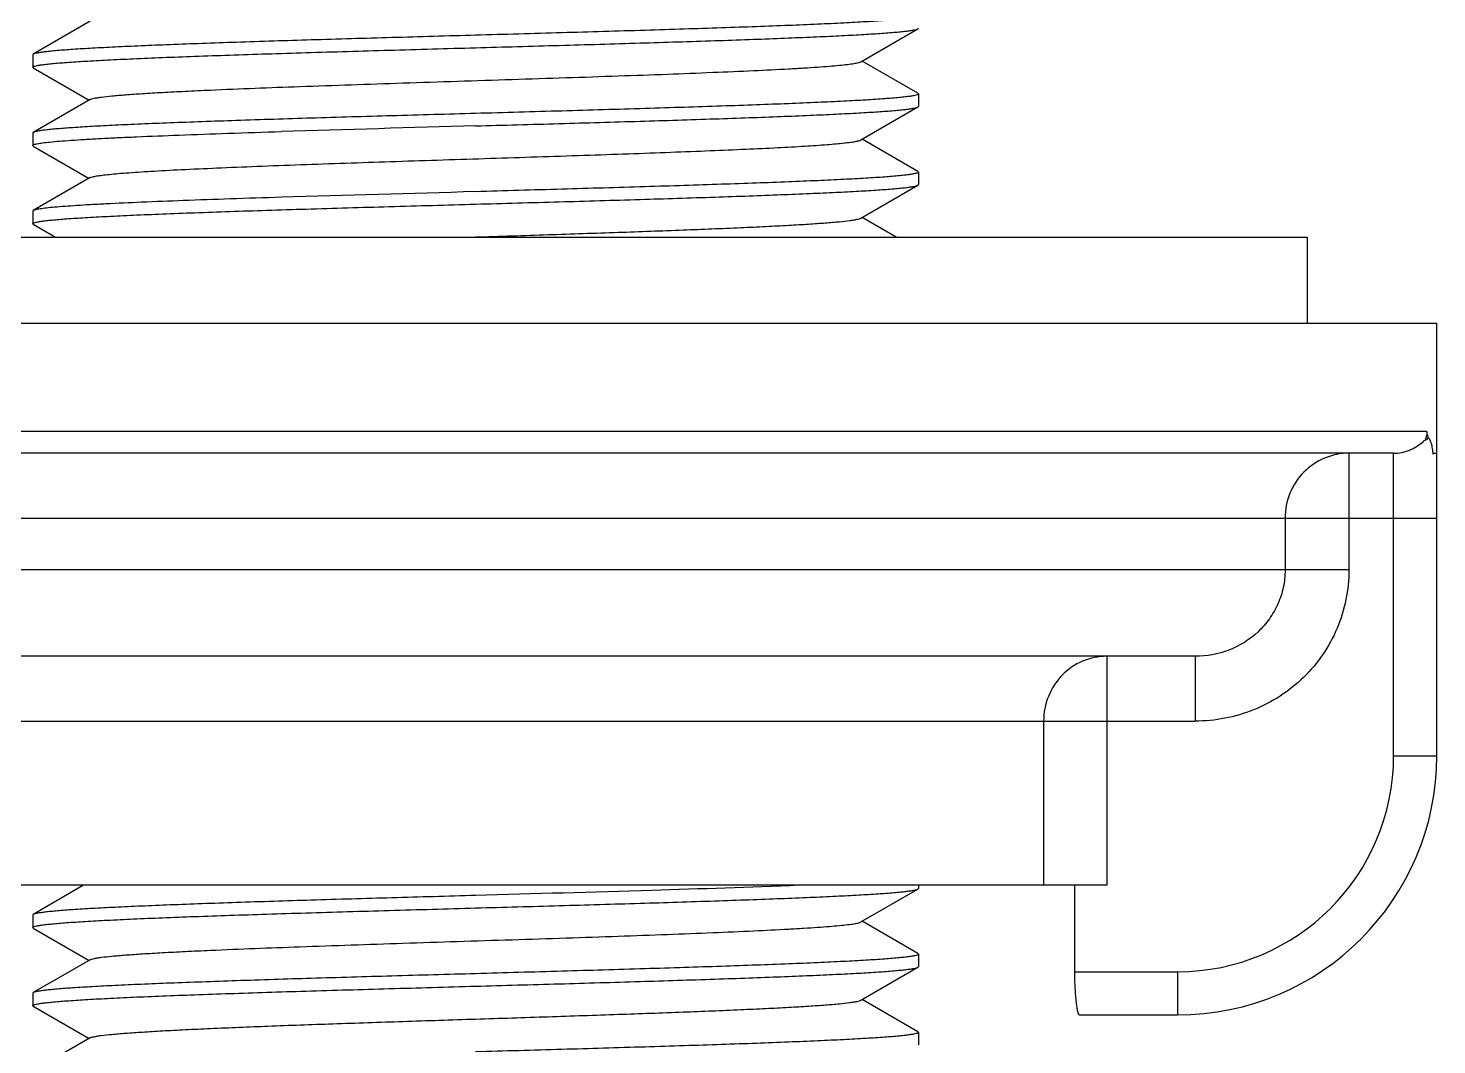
# Model space of a CAD drawing. Header units: millimetres. Extents: x 4053 to 4499, y 27851 to 28303.
# Drawn here: x 4197.59 to 4230.2, y 28071.26 to 28094.79 of the extents above; entities that cross this region are included whole.
import ezdxf

# ---------------------------------------------------------------- set-up
doc = ezdxf.new("R2010")
doc.units = ezdxf.units.MM

msp = doc.modelspace()

# ---------------------------------------------------------------- linework, layer by layer
at = {"color": 7, "linetype": 'Continuous'}
for p, q in [((4199.029, 28094.954), (4197.71, 28094.191)), ((4216.866, 28094.016), (4218.186, 28094.779)), ((4218.186, 28094.779), (4218.198, 28094.793)), ((4197.71, 28094.191), (4197.698, 28094.177)), ((4197.698, 28094.177), (4197.698, 28093.888)), ((4218.186, 28093.286), (4216.894, 28094.032)), ((4197.71, 28093.874), (4197.698, 28093.888)), ((4197.71, 28093.874), (4199.001, 28093.127)), ((4199.029, 28093.144), (4197.71, 28092.381)), ((4216.866, 28092.206), (4218.186, 28092.969)), ((4218.186, 28093.286), (4218.198, 28093.272)), ((4218.186, 28092.969), (4218.198, 28092.983)), ((4218.198, 28093.272), (4218.198, 28092.983)), ((4197.71, 28092.381), (4197.698, 28092.367)), ((4197.698, 28092.367), (4197.698, 28092.078)), ((4197.71, 28092.064), (4197.698, 28092.078)), ((4197.71, 28092.064), (4199.001, 28091.317)), ((4218.186, 28091.476), (4216.894, 28092.222)), ((4218.186, 28091.476), (4218.198, 28091.462)), ((4218.198, 28091.462), (4218.198, 28091.173)), ((4199.029, 28091.334), (4197.71, 28090.571)), ((4216.866, 28090.396), (4218.186, 28091.159)), ((4218.186, 28091.159), (4218.198, 28091.173)), ((4197.71, 28090.571), (4197.698, 28090.557)), ((4197.698, 28090.557), (4197.698, 28090.268)), ((4217.686, 28089.955), (4216.894, 28090.412)), ((4197.71, 28090.254), (4197.698, 28090.268)), ((4197.71, 28090.254), (4198.227, 28089.955)), ((4188.698, 28089.955), (4227.198, 28089.955)), ((4227.198, 28089.955), (4227.198, 28087.955)), ((4230.198, 28087.955), (4185.698, 28087.955)), ((4230.198, 28077.955), (4230.198, 28087.955)), ((4230.198, 28084.955), (4230.198, 28087.955)), ((4229.198, 28084.955), (4186.698, 28084.955)), ((4230.117, 28084.955), (4230.198, 28084.955)), ((4230.117, 28084.932), (4230.117, 28084.955)), ((4224.604, 28080.255), (4191.291, 28080.255)), ((4222.557, 28074.955), (4193.338, 28074.955)), ((4198.876, 28074.955), (4197.71, 28074.281)), ((4216.866, 28074.106), (4218.186, 28074.869)), ((4218.186, 28074.869), (4218.198, 28074.883)), ((4218.198, 28074.955), (4218.198, 28074.883)), ((4221.818, 28072.955), (4221.818, 28074.955)), ((4197.71, 28074.281), (4197.698, 28074.267)), ((4197.698, 28074.267), (4197.698, 28073.978)), ((4218.186, 28073.376), (4216.894, 28074.122)), ((4197.71, 28073.964), (4197.698, 28073.978)), ((4197.71, 28073.964), (4199.001, 28073.217)), ((4199.029, 28073.234), (4197.71, 28072.471)), ((4218.186, 28073.376), (4218.198, 28073.362)), ((4218.198, 28073.362), (4218.198, 28073.073)), ((4216.866, 28072.296), (4218.186, 28073.059)), ((4218.186, 28073.059), (4218.198, 28073.073)), ((4197.71, 28072.471), (4197.698, 28072.457)), ((4197.698, 28072.457), (4197.698, 28072.168)), ((4197.71, 28072.154), (4197.698, 28072.168)), ((4197.71, 28072.154), (4199.001, 28071.407)), ((4218.186, 28071.566), (4216.894, 28072.312)), ((4221.919, 28071.955), (4224.198, 28071.955)), ((4218.186, 28071.566), (4218.198, 28071.552)), ((4218.198, 28071.552), (4218.198, 28071.263)), ((4199.029, 28071.424), (4197.71, 28070.661))]:
    msp.add_line(p, q, dxfattribs=at)
at = {"color": 9, "linetype": 'Continuous'}
for p, q in [((4229.969, 28085.455), (4185.927, 28085.455)), ((4228.164, 28084.955), (4228.164, 28082.255)), ((4229.198, 28077.955), (4229.198, 28084.955)), ((4185.698, 28083.455), (4230.198, 28083.455)), ((4226.685, 28083.455), (4226.685, 28082.255)), ((4228.164, 28082.255), (4187.732, 28082.255)), ((4222.557, 28080.255), (4222.557, 28074.955)), ((4224.604, 28080.255), (4224.604, 28078.755)), ((4191.291, 28078.755), (4224.604, 28078.755)), ((4221.096, 28078.755), (4221.096, 28074.955)), ((4229.198, 28077.955), (4230.198, 28077.955)), ((4221.818, 28072.955), (4224.198, 28072.955)), ((4224.198, 28072.955), (4224.198, 28071.955))]:
    msp.add_line(p, q, dxfattribs=at)
at = {"color": 7, "linetype": 'Continuous'}
for centre, radius, start, end in [((4241.315, 26868.297), 1224.688, 91.561264, 91.771556), ((4258.004, 26293.149), 1798.557, 91.594813, 91.738007), ((4229.198, 28085.955), 1, 270, 312.8874), ((4226.406, 28084.599), 3.664, 11.1287, 13.5121), ((4226.957, 28084.562), 3.181, 6.6798, 7.1433), ((4228.079, 28085.547), 2.128, 343.2173, 343.8633), ((4224.198, 28077.955), 6, 270, 0)]:
    msp.add_arc(centre, radius, start, end, dxfattribs=at)
at = {"color": 9, "linetype": 'Continuous'}
msp.add_arc((4224.198, 28077.955), 5, 270, 0, dxfattribs=at)
at = {"color": 7, "linetype": 'Continuous'}
for points, knots in [([(4218.198, 28095.082), (4218.198, 28095.076), (4218.178, 28095.062), (4218.142, 28095.051), (4218.079, 28095.037), (4217.993, 28095.024), (4217.883, 28095.01), (4217.689, 28094.99), (4217.388, 28094.965), (4216.959, 28094.938), (4216.443, 28094.91), (4215.846, 28094.882), (4215.173, 28094.854), (4214.43, 28094.826), (4213.624, 28094.798), (4212.764, 28094.77), (4211.533, 28094.732), (4209.922, 28094.685), (4208.614, 28094.648), (4207.948, 28094.629)], [0, 0, 0, 0, 0.001825, 0.00568, 0.011831, 0.020315, 0.031131, 0.044267, 0.07737, 0.119331, 0.169752, 0.228158, 0.293984, 0.366601, 0.44531, 0.529355, 0.617934, 0.805221, 1, 1, 1, 1]), ([(4207.948, 28094.629), (4207.302, 28094.611), (4206.033, 28094.575), (4204.186, 28094.522), (4202.722, 28094.476), (4201.634, 28094.438), (4200.9, 28094.411), (4200.229, 28094.384), (4199.627, 28094.357), (4199.101, 28094.33), (4198.655, 28094.303), (4198.336, 28094.28), (4198.123, 28094.26), (4197.996, 28094.247), (4197.892, 28094.233), (4197.811, 28094.22), (4197.752, 28094.207), (4197.721, 28094.197), (4197.71, 28094.191)], [0, 0, 0, 0, 0.189155, 0.37148, 0.540415, 0.617928, 0.689858, 0.75556, 0.814439, 0.865964, 0.909676, 0.945182, 0.959761, 0.972182, 0.982419, 0.990461, 0.996309, 1, 1, 1, 1]), ([(4207.948, 28094.341), (4208.594, 28094.359), (4209.863, 28094.394), (4211.709, 28094.448), (4213.174, 28094.494), (4214.261, 28094.531), (4214.996, 28094.559), (4215.667, 28094.586), (4216.268, 28094.613), (4216.794, 28094.64), (4217.24, 28094.667), (4217.56, 28094.69), (4217.773, 28094.71), (4217.899, 28094.723), (4218.003, 28094.736), (4218.085, 28094.75), (4218.143, 28094.763), (4218.175, 28094.773), (4218.186, 28094.779)], [0, 0, 0, 0, 0.189155, 0.37148, 0.540416, 0.617929, 0.689859, 0.75556, 0.814439, 0.865964, 0.909676, 0.945182, 0.959761, 0.972182, 0.982419, 0.990461, 0.996309, 1, 1, 1, 1]), ([(4197.698, 28093.888), (4197.698, 28093.894), (4197.717, 28093.908), (4197.754, 28093.919), (4197.817, 28093.933), (4197.902, 28093.946), (4198.013, 28093.96), (4198.207, 28093.98), (4198.508, 28094.004), (4198.937, 28094.032), (4199.452, 28094.06), (4200.05, 28094.088), (4200.723, 28094.116), (4201.466, 28094.144), (4202.271, 28094.172), (4203.131, 28094.2), (4204.363, 28094.238), (4205.974, 28094.285), (4207.281, 28094.322), (4207.948, 28094.341)], [0, 0, 0, 0, 0.001825, 0.005678, 0.011829, 0.020312, 0.031128, 0.044263, 0.077365, 0.119326, 0.169747, 0.228152, 0.293979, 0.366596, 0.445306, 0.529351, 0.61793, 0.805219, 1, 1, 1, 1]), ([(4199.029, 28093.144), (4199.04, 28093.15), (4199.069, 28093.16), (4199.122, 28093.173), (4199.196, 28093.186), (4199.332, 28093.206), (4199.551, 28093.229), (4199.87, 28093.255), (4200.26, 28093.282), (4200.72, 28093.309), (4201.244, 28093.336), (4202.303, 28093.385), (4203.984, 28093.449), (4206.311, 28093.528), (4208.367, 28093.593), (4210.029, 28093.647), (4211.229, 28093.688), (4212.362, 28093.728), (4213.407, 28093.769), (4214.343, 28093.809), (4215.044, 28093.844), (4215.537, 28093.872), (4215.85, 28093.892), (4216.123, 28093.912), (4216.355, 28093.933), (4216.545, 28093.952), (4216.692, 28093.972), (4216.787, 28093.989), (4216.84, 28094.004), (4216.859, 28094.012), (4216.866, 28094.016)], [0, 0, 0, 0, 0.002028, 0.005116, 0.009287, 0.014542, 0.02827, 0.046201, 0.068181, 0.09402, 0.123487, 0.156321, 0.27196, 0.405853, 0.547284, 0.617286, 0.684929, 0.748852, 0.80777, 0.860498, 0.905979, 0.925712, 0.943303, 0.958667, 0.971729, 0.982426, 0.990713, 0.99656, 0.998575, 1, 1, 1, 1]), ([(4218.198, 28093.272), (4218.198, 28093.266), (4218.178, 28093.252), (4218.142, 28093.241), (4218.079, 28093.227), (4217.993, 28093.214), (4217.883, 28093.2), (4217.689, 28093.18), (4217.387, 28093.155), (4216.959, 28093.128), (4216.443, 28093.1), (4215.846, 28093.072), (4215.172, 28093.044), (4214.43, 28093.016), (4213.624, 28092.988), (4212.764, 28092.96), (4211.533, 28092.922), (4209.922, 28092.875), (4208.614, 28092.838), (4207.948, 28092.819)], [0, 0, 0, 0, 0.001827, 0.005684, 0.011838, 0.020324, 0.031142, 0.04428, 0.077386, 0.119349, 0.169771, 0.228177, 0.294002, 0.366617, 0.445324, 0.529368, 0.617945, 0.805228, 1, 1, 1, 1]), ([(4207.948, 28092.531), (4208.594, 28092.549), (4209.863, 28092.584), (4211.709, 28092.638), (4213.174, 28092.684), (4214.261, 28092.721), (4214.996, 28092.749), (4215.667, 28092.776), (4216.268, 28092.803), (4216.794, 28092.83), (4217.24, 28092.857), (4217.56, 28092.88), (4217.773, 28092.9), (4217.899, 28092.913), (4218.003, 28092.926), (4218.085, 28092.94), (4218.143, 28092.953), (4218.175, 28092.963), (4218.186, 28092.969)], [0, 0, 0, 0, 0.189156, 0.371482, 0.540418, 0.617931, 0.689861, 0.755561, 0.814439, 0.865963, 0.909675, 0.945181, 0.959761, 0.972182, 0.982419, 0.990461, 0.996309, 1, 1, 1, 1]), ([(4207.948, 28092.819), (4207.302, 28092.801), (4206.033, 28092.765), (4204.187, 28092.712), (4202.722, 28092.666), (4201.634, 28092.628), (4200.9, 28092.601), (4200.229, 28092.574), (4199.627, 28092.547), (4199.101, 28092.52), (4198.655, 28092.493), (4198.336, 28092.47), (4198.123, 28092.45), (4197.996, 28092.437), (4197.892, 28092.423), (4197.811, 28092.41), (4197.752, 28092.397), (4197.721, 28092.387), (4197.71, 28092.381)], [0, 0, 0, 0, 0.189155, 0.371478, 0.540411, 0.617925, 0.689856, 0.755559, 0.814438, 0.865964, 0.909676, 0.945182, 0.959761, 0.972182, 0.982419, 0.990461, 0.996309, 1, 1, 1, 1]), ([(4197.698, 28092.078), (4197.698, 28092.082), (4197.706, 28092.092), (4197.74, 28092.106), (4197.814, 28092.123), (4197.938, 28092.141), (4198.111, 28092.161), (4198.331, 28092.181), (4198.599, 28092.2), (4198.912, 28092.22), (4199.269, 28092.24), (4199.669, 28092.26), (4200.28, 28092.288), (4201.134, 28092.322), (4202.253, 28092.362), (4203.042, 28092.387), (4203.455, 28092.4)], [0, 0, 0, 0, 0.002049, 0.005729, 0.019131, 0.040917, 0.071081, 0.10951, 0.156039, 0.210444, 0.272474, 0.341822, 0.418164, 0.590275, 0.785498, 1, 1, 1, 1]), ([(4204.032, 28091.639), (4204.724, 28091.664), (4206.143, 28091.712), (4208.284, 28091.781), (4210.078, 28091.839), (4211.471, 28091.886), (4212.446, 28091.922), (4213.352, 28091.957), (4214.177, 28091.992), (4214.908, 28092.026), (4215.534, 28092.061), (4215.985, 28092.091), (4216.286, 28092.116), (4216.466, 28092.134), (4216.613, 28092.151), (4216.727, 28092.168), (4216.808, 28092.185), (4216.852, 28092.198), (4216.866, 28092.206)], [0, 0, 0, 0, 0.16146, 0.331536, 0.50001, 0.580455, 0.656736, 0.727702, 0.792284, 0.849507, 0.898509, 0.938559, 0.955035, 0.969065, 0.980596, 0.989599, 0.996056, 1, 1, 1, 1]), ([(4199.029, 28091.334), (4199.045, 28091.343), (4199.094, 28091.357), (4199.186, 28091.375), (4199.316, 28091.393), (4199.484, 28091.412), (4199.689, 28091.431), (4200.035, 28091.458), (4200.551, 28091.49), (4201.266, 28091.527), (4202.099, 28091.565), (4203.034, 28091.603), (4203.69, 28091.627), (4204.032, 28091.639)], [0, 0, 0, 0, 0.011161, 0.029816, 0.056043, 0.089792, 0.130926, 0.179282, 0.296814, 0.440366, 0.607404, 0.795086, 1, 1, 1, 1]), ([(4218.198, 28091.462), (4218.198, 28091.456), (4218.178, 28091.442), (4218.142, 28091.431), (4218.079, 28091.417), (4217.993, 28091.404), (4217.883, 28091.39), (4217.689, 28091.37), (4217.387, 28091.345), (4216.959, 28091.318), (4216.443, 28091.29), (4215.846, 28091.262), (4215.172, 28091.234), (4214.43, 28091.206), (4213.624, 28091.178), (4212.764, 28091.15), (4211.533, 28091.112), (4209.922, 28091.065), (4208.614, 28091.028), (4207.948, 28091.009)], [0, 0, 0, 0, 0.001827, 0.005684, 0.011838, 0.020324, 0.031143, 0.04428, 0.077386, 0.11935, 0.169772, 0.228177, 0.294001, 0.366614, 0.445321, 0.529366, 0.617943, 0.805227, 1, 1, 1, 1]), ([(4207.948, 28090.721), (4208.594, 28090.739), (4209.863, 28090.774), (4211.709, 28090.828), (4213.174, 28090.874), (4214.261, 28090.911), (4214.996, 28090.939), (4215.667, 28090.966), (4216.268, 28090.993), (4216.794, 28091.02), (4217.24, 28091.047), (4217.56, 28091.07), (4217.773, 28091.09), (4217.899, 28091.103), (4218.003, 28091.116), (4218.085, 28091.13), (4218.143, 28091.143), (4218.175, 28091.153), (4218.186, 28091.159)], [0, 0, 0, 0, 0.189157, 0.371483, 0.540419, 0.617933, 0.689863, 0.755563, 0.81444, 0.865963, 0.909675, 0.945181, 0.959761, 0.972182, 0.982418, 0.990461, 0.996309, 1, 1, 1, 1]), ([(4197.698, 28090.268), (4197.698, 28090.274), (4197.717, 28090.288), (4197.754, 28090.299), (4197.817, 28090.313), (4197.902, 28090.326), (4198.013, 28090.34), (4198.207, 28090.36), (4198.508, 28090.384), (4198.937, 28090.412), (4199.453, 28090.44), (4200.05, 28090.468), (4200.723, 28090.496), (4201.466, 28090.524), (4202.272, 28090.552), (4203.132, 28090.58), (4204.363, 28090.618), (4205.974, 28090.665), (4207.281, 28090.702), (4207.948, 28090.721)], [0, 0, 0, 0, 0.001827, 0.005683, 0.011836, 0.020322, 0.03114, 0.044277, 0.077382, 0.119346, 0.169769, 0.228176, 0.294003, 0.366621, 0.44533, 0.529374, 0.61795, 0.805228, 1, 1, 1, 1]), ([(4203.455, 28090.879), (4203.059, 28090.866), (4202.302, 28090.842), (4201.223, 28090.804), (4200.263, 28090.766), (4199.547, 28090.733), (4199.046, 28090.707), (4198.729, 28090.688), (4198.453, 28090.669), (4198.219, 28090.65), (4198.028, 28090.631), (4197.882, 28090.612), (4197.788, 28090.596), (4197.736, 28090.582), (4197.717, 28090.575), (4197.71, 28090.571)], [0, 0, 0, 0, 0.206198, 0.394872, 0.562609, 0.706475, 0.768634, 0.8239, 0.872033, 0.912828, 0.946107, 0.971751, 0.989683, 0.995774, 1, 1, 1, 1]), ([(4207.948, 28089.96), (4208.508, 28089.978), (4209.609, 28090.014), (4211.211, 28090.067), (4212.697, 28090.12), (4213.837, 28090.166), (4214.651, 28090.204), (4215.176, 28090.231), (4215.635, 28090.258), (4216.026, 28090.285), (4216.345, 28090.311), (4216.563, 28090.334), (4216.7, 28090.354), (4216.773, 28090.367), (4216.827, 28090.38), (4216.856, 28090.39), (4216.866, 28090.396)], [0, 0, 0, 0, 0.188292, 0.369858, 0.538216, 0.687355, 0.753025, 0.811959, 0.863636, 0.907598, 0.943458, 0.970917, 0.981425, 0.989765, 0.995943, 1, 1, 1, 1]), ([(4229.878, 28085.222), (4229.883, 28085.226), (4229.898, 28085.24), (4229.913, 28085.252), (4229.926, 28085.258)], [0, 0, 0, 0, 0.314255, 1, 1, 1, 1]), ([(4229.926, 28085.258), (4229.93, 28085.26), (4229.957, 28085.273), (4229.982, 28085.29), (4230.001, 28085.306)], [0, 0, 0, 0, 0.171525, 1, 1, 1, 1]), ([(4230.113, 28084.957), (4230.108, 28085.004), (4230.096, 28085.087), (4230.071, 28085.193), (4230.044, 28085.265), (4230.016, 28085.3), (4230.001, 28085.306)], [0, 0, 0, 0, 0.377538, 0.66795, 0.871626, 1, 1, 1, 1]), ([(4226.685, 28082.255), (4226.685, 28082.121), (4226.657, 28081.853), (4226.533, 28081.468), (4226.334, 28081.116), (4225.982, 28080.712), (4225.404, 28080.352), (4224.869, 28080.255), (4224.604, 28080.255)], [0, 0, 0, 0, 0.125744, 0.251435, 0.377027, 0.50247, 0.751611, 1, 1, 1, 1]), ([(4207.948, 28074.719), (4207.302, 28074.701), (4206.033, 28074.665), (4204.186, 28074.612), (4202.722, 28074.566), (4201.634, 28074.528), (4200.9, 28074.501), (4200.229, 28074.474), (4199.627, 28074.447), (4199.101, 28074.42), (4198.655, 28074.393), (4198.336, 28074.37), (4198.123, 28074.35), (4197.996, 28074.337), (4197.892, 28074.323), (4197.811, 28074.31), (4197.752, 28074.297), (4197.721, 28074.287), (4197.71, 28074.281)], [0, 0, 0, 0, 0.189156, 0.371482, 0.540418, 0.617931, 0.68986, 0.755561, 0.814439, 0.865963, 0.909675, 0.945181, 0.959761, 0.972182, 0.982419, 0.990461, 0.996309, 1, 1, 1, 1]), ([(4215.429, 28074.955), (4214.294, 28074.908), (4211.801, 28074.828), (4209.307, 28074.757), (4207.948, 28074.719)], [0, 0, 0, 0, 0.455087, 1, 1, 1, 1]), ([(4207.948, 28074.431), (4208.594, 28074.449), (4209.863, 28074.484), (4211.709, 28074.538), (4213.174, 28074.584), (4214.261, 28074.621), (4214.996, 28074.649), (4215.667, 28074.676), (4216.268, 28074.703), (4216.794, 28074.73), (4217.24, 28074.757), (4217.56, 28074.78), (4217.773, 28074.8), (4217.899, 28074.813), (4218.003, 28074.826), (4218.085, 28074.84), (4218.143, 28074.853), (4218.175, 28074.863), (4218.186, 28074.869)], [0, 0, 0, 0, 0.189155, 0.371478, 0.540412, 0.617925, 0.689856, 0.755559, 0.814438, 0.865964, 0.909676, 0.945182, 0.959761, 0.972182, 0.982419, 0.990461, 0.996309, 1, 1, 1, 1]), ([(4197.698, 28073.978), (4197.698, 28073.984), (4197.717, 28073.998), (4197.754, 28074.009), (4197.817, 28074.023), (4197.902, 28074.036), (4198.013, 28074.05), (4198.207, 28074.07), (4198.508, 28074.094), (4198.937, 28074.122), (4199.453, 28074.15), (4200.05, 28074.178), (4200.723, 28074.206), (4201.466, 28074.234), (4202.271, 28074.262), (4203.131, 28074.29), (4204.363, 28074.328), (4205.974, 28074.375), (4207.281, 28074.412), (4207.948, 28074.431)], [0, 0, 0, 0, 0.001827, 0.005684, 0.011837, 0.020324, 0.031142, 0.044279, 0.077385, 0.119349, 0.169771, 0.228177, 0.294002, 0.366617, 0.445324, 0.529368, 0.617945, 0.805228, 1, 1, 1, 1]), ([(4199.029, 28073.234), (4199.04, 28073.24), (4199.069, 28073.25), (4199.122, 28073.263), (4199.196, 28073.276), (4199.332, 28073.296), (4199.551, 28073.319), (4199.87, 28073.345), (4200.26, 28073.372), (4200.72, 28073.399), (4201.244, 28073.426), (4202.303, 28073.475), (4203.984, 28073.539), (4206.311, 28073.618), (4208.367, 28073.683), (4210.029, 28073.737), (4211.229, 28073.778), (4212.362, 28073.818), (4213.407, 28073.859), (4214.343, 28073.899), (4215.044, 28073.934), (4215.537, 28073.962), (4215.85, 28073.982), (4216.123, 28074.002), (4216.355, 28074.023), (4216.545, 28074.042), (4216.692, 28074.062), (4216.787, 28074.079), (4216.84, 28074.094), (4216.859, 28074.102), (4216.866, 28074.106)], [0, 0, 0, 0, 0.002028, 0.005117, 0.009287, 0.014542, 0.028271, 0.046201, 0.068182, 0.09402, 0.123487, 0.156322, 0.27196, 0.405854, 0.547284, 0.617287, 0.68493, 0.748853, 0.80777, 0.860498, 0.905979, 0.925712, 0.943304, 0.958667, 0.97173, 0.982426, 0.990712, 0.996562, 0.998576, 1, 1, 1, 1]), ([(4218.198, 28073.362), (4218.198, 28073.356), (4218.178, 28073.342), (4218.142, 28073.331), (4218.079, 28073.317), (4217.993, 28073.304), (4217.883, 28073.29), (4217.689, 28073.27), (4217.388, 28073.245), (4216.959, 28073.218), (4216.443, 28073.19), (4215.846, 28073.162), (4215.173, 28073.134), (4214.43, 28073.106), (4213.624, 28073.078), (4212.764, 28073.05), (4211.533, 28073.012), (4209.922, 28072.965), (4208.614, 28072.928), (4207.948, 28072.909)], [0, 0, 0, 0, 0.001825, 0.005679, 0.01183, 0.020314, 0.03113, 0.044265, 0.077367, 0.119329, 0.16975, 0.228155, 0.293982, 0.366599, 0.445308, 0.529353, 0.617932, 0.80522, 1, 1, 1, 1]), ([(4207.948, 28072.909), (4207.302, 28072.891), (4206.033, 28072.855), (4204.186, 28072.802), (4202.722, 28072.756), (4201.634, 28072.718), (4200.9, 28072.691), (4200.229, 28072.664), (4199.627, 28072.637), (4199.101, 28072.61), (4198.655, 28072.583), (4198.336, 28072.56), (4198.123, 28072.54), (4197.996, 28072.527), (4197.892, 28072.513), (4197.811, 28072.5), (4197.752, 28072.487), (4197.721, 28072.477), (4197.71, 28072.471)], [0, 0, 0, 0, 0.189155, 0.37148, 0.540415, 0.617928, 0.689858, 0.75556, 0.814439, 0.865964, 0.909676, 0.945182, 0.959761, 0.972182, 0.982419, 0.990461, 0.996309, 1, 1, 1, 1]), ([(4207.948, 28072.621), (4208.594, 28072.639), (4209.863, 28072.674), (4211.709, 28072.728), (4213.174, 28072.774), (4214.261, 28072.811), (4214.996, 28072.839), (4215.667, 28072.866), (4216.268, 28072.893), (4216.794, 28072.92), (4217.24, 28072.947), (4217.56, 28072.97), (4217.773, 28072.99), (4217.899, 28073.003), (4218.003, 28073.016), (4218.085, 28073.03), (4218.143, 28073.043), (4218.175, 28073.053), (4218.186, 28073.059)], [0, 0, 0, 0, 0.189155, 0.37148, 0.540415, 0.617928, 0.689858, 0.75556, 0.814439, 0.865964, 0.909676, 0.945182, 0.959761, 0.972182, 0.982419, 0.990461, 0.996309, 1, 1, 1, 1]), ([(4221.919, 28071.955), (4221.916, 28071.955), (4221.91, 28071.962), (4221.904, 28071.977), (4221.896, 28072.001), (4221.884, 28072.05), (4221.87, 28072.134), (4221.854, 28072.256), (4221.839, 28072.406), (4221.827, 28072.576), (4221.82, 28072.762), (4221.818, 28072.89), (4221.818, 28072.955)], [0, 0, 0, 0, 0.008127, 0.024069, 0.048845, 0.082483, 0.175191, 0.299003, 0.449391, 0.620726, 0.806719, 1, 1, 1, 1]), ([(4197.698, 28072.168), (4197.698, 28072.174), (4197.717, 28072.188), (4197.754, 28072.199), (4197.817, 28072.213), (4197.902, 28072.226), (4198.013, 28072.24), (4198.207, 28072.26), (4198.508, 28072.284), (4198.937, 28072.312), (4199.452, 28072.34), (4200.05, 28072.368), (4200.723, 28072.396), (4201.466, 28072.424), (4202.271, 28072.452), (4203.131, 28072.48), (4204.363, 28072.518), (4205.974, 28072.565), (4207.281, 28072.602), (4207.948, 28072.621)], [0, 0, 0, 0, 0.001826, 0.005679, 0.01183, 0.020314, 0.03113, 0.044263, 0.077366, 0.119327, 0.169747, 0.228153, 0.293979, 0.366597, 0.445305, 0.529351, 0.61793, 0.805219, 1, 1, 1, 1]), ([(4199.029, 28071.424), (4199.04, 28071.43), (4199.069, 28071.44), (4199.122, 28071.453), (4199.196, 28071.466), (4199.332, 28071.486), (4199.551, 28071.509), (4199.869, 28071.535), (4200.26, 28071.562), (4200.72, 28071.589), (4201.244, 28071.616), (4202.059, 28071.654), (4203.199, 28071.7), (4204.684, 28071.753), (4206.286, 28071.806), (4207.948, 28071.86), (4209.609, 28071.914), (4211.211, 28071.967), (4212.697, 28072.02), (4213.837, 28072.066), (4214.651, 28072.104), (4215.176, 28072.131), (4215.635, 28072.158), (4216.026, 28072.185), (4216.345, 28072.211), (4216.563, 28072.234), (4216.7, 28072.254), (4216.773, 28072.267), (4216.827, 28072.28), (4216.856, 28072.29), (4216.866, 28072.296)], [0, 0, 0, 0, 0.002027, 0.005116, 0.009288, 0.014542, 0.02827, 0.0462, 0.068181, 0.094018, 0.123486, 0.156319, 0.230889, 0.315068, 0.405852, 0.499998, 0.594145, 0.684929, 0.769108, 0.843678, 0.876512, 0.90598, 0.931818, 0.9538, 0.971729, 0.985459, 0.990712, 0.994883, 0.997973, 1, 1, 1, 1]), ([(4218.198, 28071.552), (4218.198, 28071.546), (4218.178, 28071.532), (4218.142, 28071.521), (4218.079, 28071.507), (4217.993, 28071.494), (4217.883, 28071.48), (4217.689, 28071.46), (4217.387, 28071.435), (4216.959, 28071.408), (4216.443, 28071.38), (4215.846, 28071.352), (4215.172, 28071.324), (4214.43, 28071.296), (4213.624, 28071.268), (4212.764, 28071.24), (4211.533, 28071.202), (4209.922, 28071.155), (4208.614, 28071.118), (4207.948, 28071.099)], [0, 0, 0, 0, 0.001827, 0.005684, 0.011838, 0.020324, 0.031142, 0.044279, 0.077386, 0.119349, 0.169771, 0.228177, 0.294002, 0.366617, 0.445324, 0.529368, 0.617945, 0.805228, 1, 1, 1, 1])]:
    msp.add_open_spline(points, degree=3, knots=knots, dxfattribs=at)
at = {"color": 9, "linetype": 'Continuous'}
msp.add_open_spline([(4229.969, 28085.455), (4229.969, 28085.388), (4229.953, 28085.319), (4229.926, 28085.258)], degree=3, dxfattribs=at)
for points, knots in [([(4228.164, 28084.955), (4227.971, 28084.955), (4227.581, 28084.877), (4227.09, 28084.542), (4226.761, 28084.043), (4226.685, 28083.65), (4226.685, 28083.455)], [0, 0, 0, 0, 0.248392, 0.497722, 0.748385, 1, 1, 1, 1]), ([(4228.164, 28082.255), (4228.164, 28082.024), (4228.117, 28081.562), (4227.911, 28080.896), (4227.576, 28080.285), (4227.128, 28079.752), (4226.584, 28079.317), (4225.966, 28078.996), (4225.298, 28078.799), (4224.835, 28078.755), (4224.604, 28078.755)], [0, 0, 0, 0, 0.124991, 0.249986, 0.374982, 0.499981, 0.624982, 0.749986, 0.874995, 1, 1, 1, 1]), ([(4222.557, 28080.255), (4222.367, 28080.255), (4221.981, 28080.176), (4221.495, 28079.841), (4221.172, 28079.342), (4221.096, 28078.95), (4221.096, 28078.755)], [0, 0, 0, 0, 0.246951, 0.495693, 0.746956, 1, 1, 1, 1])]:
    msp.add_open_spline(points, degree=3, knots=knots, dxfattribs=at)

doc.saveas('drawing.dxf')
